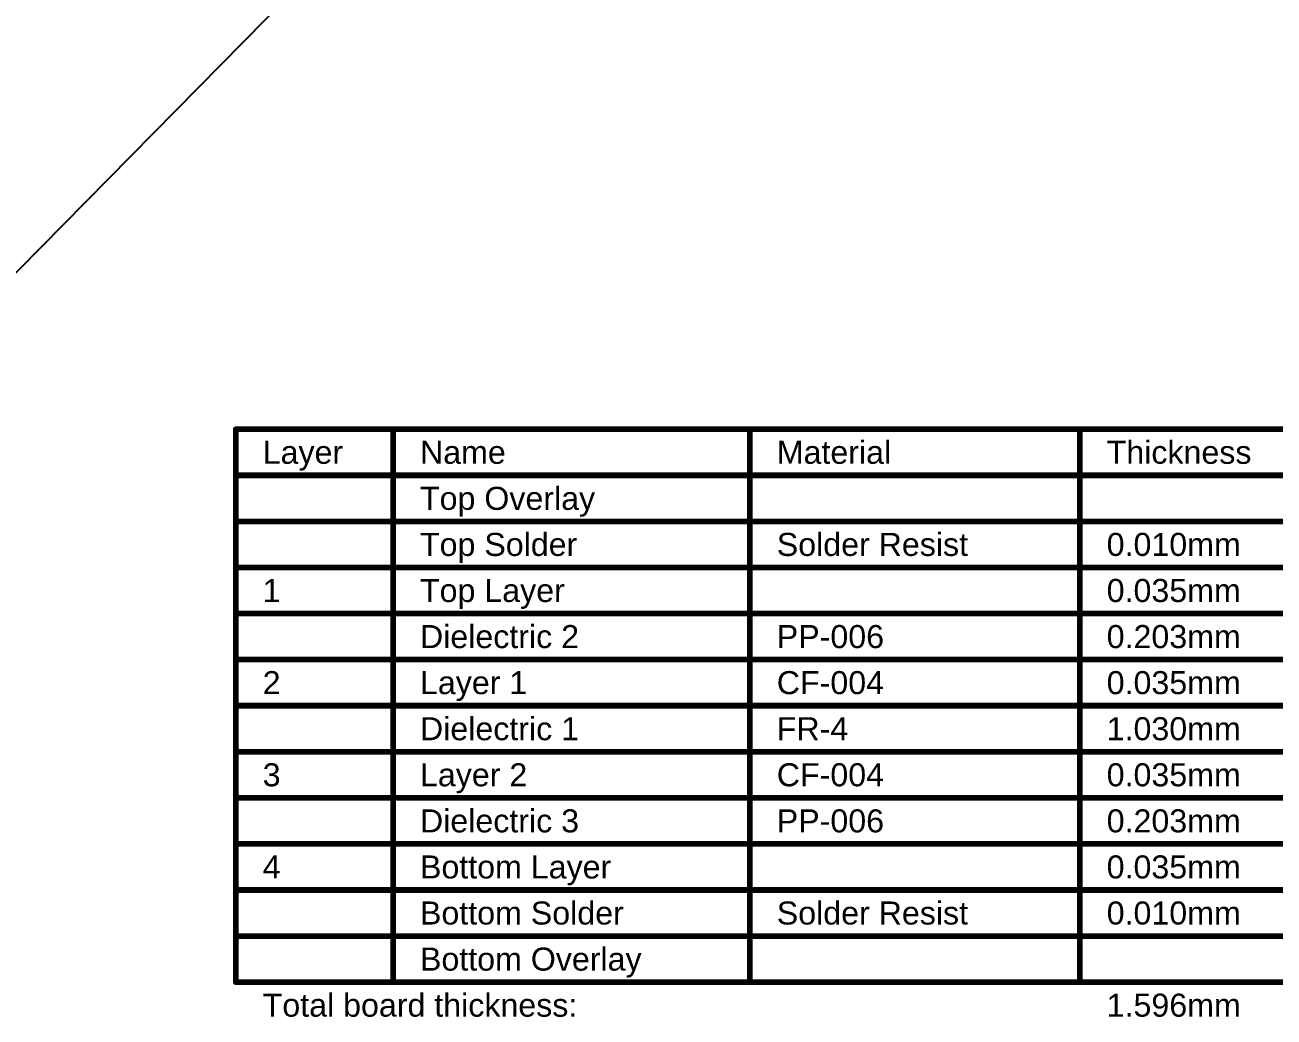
# Model space of a CAD drawing. Header units: inches. Extents: x -3 to 5259, y -3 to 5282.
# Drawn here: x 168.9 to 251.6, y 68.3 to 133.9 of the extents above; entities that cross this region are included whole.
import ezdxf

# ---------------------------------------------------------------- set-up
doc = ezdxf.new("R2010")
doc.units = ezdxf.units.IN
doc.layers.add('Fabrication', color=76, linetype='Continuous')
doc.layers.add('Top Solder', color=216, linetype='Continuous')
doc.styles.add('Arial', font='', dxfattribs={"height": 0.2})
doc.styles.get('Arial').set_extended_font_data('Arial')

# ---------------------------------------------------------------- blocks, each defined once
blk = doc.blocks.new('SON_8_5_6__166')
at = {"layer": 'Top Solder'}
blk.add_line((0.323, 2.338), (-5201.151, 5129.383), dxfattribs=at)

msp = doc.modelspace()

# ---------------------------------------------------------------- linework, layer by layer
at = {"layer": 'Fabrication'}
for points in [[(182.889, 70.612, 0.381, 0.381, 0), (182.889, 107.188, 0.381, 0.381, 0)], [(182.889, 107.188, 0.381, 0.381, 0), (298.174, 107.188, 0.381, 0.381, 0)], [(193.3, 70.612, 0.381, 0.381, 0), (193.3, 107.188, 0.381, 0.381, 0)], [(216.916, 70.612, 0.381, 0.381, 0), (216.916, 107.188, 0.381, 0.381, 0)], [(238.754, 70.612, 0.381, 0.381, 0), (238.754, 107.188, 0.381, 0.381, 0)], [(182.889, 104.14, 0.381, 0.381, 0), (298.174, 104.14, 0.381, 0.381, 0)], [(182.889, 101.092, 0.381, 0.381, 0), (193.3, 101.092, 0.381, 0.381, 0)], [(193.3, 101.092, 0.381, 0.381, 0), (216.916, 101.092, 0.381, 0.381, 0)], [(216.916, 101.092, 0.381, 0.381, 0), (238.754, 101.092, 0.381, 0.381, 0)], [(238.754, 101.092, 0.381, 0.381, 0), (255.26, 101.092, 0.381, 0.381, 0)], [(182.889, 98.044, 0.381, 0.381, 0), (193.3, 98.044, 0.381, 0.381, 0)], [(193.3, 98.044, 0.381, 0.381, 0), (216.916, 98.044, 0.381, 0.381, 0)], [(216.916, 98.044, 0.381, 0.381, 0), (238.754, 98.044, 0.381, 0.381, 0)], [(238.754, 98.044, 0.381, 0.381, 0), (255.26, 98.044, 0.381, 0.381, 0)], [(182.889, 94.996, 0.381, 0.381, 0), (193.3, 94.996, 0.381, 0.381, 0)], [(193.3, 94.996, 0.381, 0.381, 0), (216.916, 94.996, 0.381, 0.381, 0)], [(216.916, 94.996, 0.381, 0.381, 0), (238.754, 94.996, 0.381, 0.381, 0)], [(238.754, 94.996, 0.381, 0.381, 0), (255.26, 94.996, 0.381, 0.381, 0)], [(182.889, 91.948, 0.381, 0.381, 0), (193.3, 91.948, 0.381, 0.381, 0)], [(193.3, 91.948, 0.381, 0.381, 0), (216.916, 91.948, 0.381, 0.381, 0)], [(216.916, 91.948, 0.381, 0.381, 0), (238.754, 91.948, 0.381, 0.381, 0)], [(238.754, 91.948, 0.381, 0.381, 0), (255.26, 91.948, 0.381, 0.381, 0)], [(182.889, 88.9, 0.381, 0.381, 0), (193.3, 88.9, 0.381, 0.381, 0)], [(193.3, 88.9, 0.381, 0.381, 0), (216.916, 88.9, 0.381, 0.381, 0)], [(216.916, 88.9, 0.381, 0.381, 0), (238.754, 88.9, 0.381, 0.381, 0)], [(238.754, 88.9, 0.381, 0.381, 0), (255.26, 88.9, 0.381, 0.381, 0)], [(182.889, 85.852, 0.381, 0.381, 0), (193.3, 85.852, 0.381, 0.381, 0)], [(193.3, 85.852, 0.381, 0.381, 0), (216.916, 85.852, 0.381, 0.381, 0)], [(216.916, 85.852, 0.381, 0.381, 0), (238.754, 85.852, 0.381, 0.381, 0)], [(238.754, 85.852, 0.381, 0.381, 0), (255.26, 85.852, 0.381, 0.381, 0)], [(182.889, 82.804, 0.381, 0.381, 0), (193.3, 82.804, 0.381, 0.381, 0)], [(193.3, 82.804, 0.381, 0.381, 0), (216.916, 82.804, 0.381, 0.381, 0)], [(216.916, 82.804, 0.381, 0.381, 0), (238.754, 82.804, 0.381, 0.381, 0)], [(238.754, 82.804, 0.381, 0.381, 0), (255.26, 82.804, 0.381, 0.381, 0)], [(182.889, 79.756, 0.381, 0.381, 0), (193.3, 79.756, 0.381, 0.381, 0)], [(193.3, 79.756, 0.381, 0.381, 0), (216.916, 79.756, 0.381, 0.381, 0)], [(216.916, 79.756, 0.381, 0.381, 0), (238.754, 79.756, 0.381, 0.381, 0)], [(238.754, 79.756, 0.381, 0.381, 0), (255.26, 79.756, 0.381, 0.381, 0)], [(182.889, 76.708, 0.381, 0.381, 0), (193.3, 76.708, 0.381, 0.381, 0)], [(193.3, 76.708, 0.381, 0.381, 0), (216.916, 76.708, 0.381, 0.381, 0)], [(216.916, 76.708, 0.381, 0.381, 0), (238.754, 76.708, 0.381, 0.381, 0)], [(238.754, 76.708, 0.381, 0.381, 0), (255.26, 76.708, 0.381, 0.381, 0)], [(182.889, 73.66, 0.381, 0.381, 0), (193.3, 73.66, 0.381, 0.381, 0)], [(193.3, 73.66, 0.381, 0.381, 0), (216.916, 73.66, 0.381, 0.381, 0)], [(216.916, 73.66, 0.381, 0.381, 0), (238.754, 73.66, 0.381, 0.381, 0)], [(238.754, 73.66, 0.381, 0.381, 0), (255.26, 73.66, 0.381, 0.381, 0)], [(182.889, 70.612, 0.381, 0.381, 0), (193.3, 70.612, 0.381, 0.381, 0)], [(193.3, 70.612, 0.381, 0.381, 0), (216.916, 70.612, 0.381, 0.381, 0)], [(216.916, 70.612, 0.381, 0.381, 0), (238.754, 70.612, 0.381, 0.381, 0)], [(238.754, 70.612, 0.381, 0.381, 0), (255.26, 70.612, 0.381, 0.381, 0)]]:
    msp.add_lwpolyline(points, format="xyseb", dxfattribs=at)
for points in [[(182.793, 107.188, 0.191, 0.191, 1), (182.984, 107.188, 0.191, 0.191, 1)], [(182.793, 107.188, 0.191, 0.191, 1), (182.984, 107.188, 0.191, 0.191, 1)], [(193.205, 107.188, 0.191, 0.191, 1), (193.396, 107.188, 0.191, 0.191, 1)], [(216.821, 107.188, 0.191, 0.191, 1), (217.011, 107.188, 0.191, 0.191, 1)], [(238.659, 107.188, 0.191, 0.191, 1), (238.849, 107.188, 0.191, 0.191, 1)], [(182.793, 104.14, 0.191, 0.191, 1), (182.984, 104.14, 0.191, 0.191, 1)], [(182.793, 101.092, 0.191, 0.191, 1), (182.984, 101.092, 0.191, 0.191, 1)], [(193.205, 101.092, 0.191, 0.191, 1), (193.396, 101.092, 0.191, 0.191, 1)], [(193.205, 101.092, 0.191, 0.191, 1), (193.396, 101.092, 0.191, 0.191, 1)], [(216.821, 101.092, 0.191, 0.191, 1), (217.011, 101.092, 0.191, 0.191, 1)], [(216.821, 101.092, 0.191, 0.191, 1), (217.011, 101.092, 0.191, 0.191, 1)], [(238.659, 101.092, 0.191, 0.191, 1), (238.849, 101.092, 0.191, 0.191, 1)], [(238.659, 101.092, 0.191, 0.191, 1), (238.849, 101.092, 0.191, 0.191, 1)], [(182.793, 98.044, 0.191, 0.191, 1), (182.984, 98.044, 0.191, 0.191, 1)], [(193.205, 98.044, 0.191, 0.191, 1), (193.396, 98.044, 0.191, 0.191, 1)], [(193.205, 98.044, 0.191, 0.191, 1), (193.396, 98.044, 0.191, 0.191, 1)], [(216.821, 98.044, 0.191, 0.191, 1), (217.011, 98.044, 0.191, 0.191, 1)], [(216.821, 98.044, 0.191, 0.191, 1), (217.011, 98.044, 0.191, 0.191, 1)], [(238.659, 98.044, 0.191, 0.191, 1), (238.849, 98.044, 0.191, 0.191, 1)], [(238.659, 98.044, 0.191, 0.191, 1), (238.849, 98.044, 0.191, 0.191, 1)], [(182.793, 94.996, 0.191, 0.191, 1), (182.984, 94.996, 0.191, 0.191, 1)], [(193.205, 94.996, 0.191, 0.191, 1), (193.396, 94.996, 0.191, 0.191, 1)], [(193.205, 94.996, 0.191, 0.191, 1), (193.396, 94.996, 0.191, 0.191, 1)], [(216.821, 94.996, 0.191, 0.191, 1), (217.011, 94.996, 0.191, 0.191, 1)], [(216.821, 94.996, 0.191, 0.191, 1), (217.011, 94.996, 0.191, 0.191, 1)], [(238.659, 94.996, 0.191, 0.191, 1), (238.849, 94.996, 0.191, 0.191, 1)], [(238.659, 94.996, 0.191, 0.191, 1), (238.849, 94.996, 0.191, 0.191, 1)], [(182.793, 91.948, 0.191, 0.191, 1), (182.984, 91.948, 0.191, 0.191, 1)], [(193.205, 91.948, 0.191, 0.191, 1), (193.396, 91.948, 0.191, 0.191, 1)], [(193.205, 91.948, 0.191, 0.191, 1), (193.396, 91.948, 0.191, 0.191, 1)], [(216.821, 91.948, 0.191, 0.191, 1), (217.011, 91.948, 0.191, 0.191, 1)], [(216.821, 91.948, 0.191, 0.191, 1), (217.011, 91.948, 0.191, 0.191, 1)], [(238.659, 91.948, 0.191, 0.191, 1), (238.849, 91.948, 0.191, 0.191, 1)], [(238.659, 91.948, 0.191, 0.191, 1), (238.849, 91.948, 0.191, 0.191, 1)], [(182.793, 88.9, 0.191, 0.191, 1), (182.984, 88.9, 0.191, 0.191, 1)], [(193.205, 88.9, 0.191, 0.191, 1), (193.396, 88.9, 0.191, 0.191, 1)], [(193.205, 88.9, 0.191, 0.191, 1), (193.396, 88.9, 0.191, 0.191, 1)], [(216.821, 88.9, 0.191, 0.191, 1), (217.011, 88.9, 0.191, 0.191, 1)], [(216.821, 88.9, 0.191, 0.191, 1), (217.011, 88.9, 0.191, 0.191, 1)], [(238.659, 88.9, 0.191, 0.191, 1), (238.849, 88.9, 0.191, 0.191, 1)], [(238.659, 88.9, 0.191, 0.191, 1), (238.849, 88.9, 0.191, 0.191, 1)], [(182.793, 85.852, 0.191, 0.191, 1), (182.984, 85.852, 0.191, 0.191, 1)], [(193.205, 85.852, 0.191, 0.191, 1), (193.396, 85.852, 0.191, 0.191, 1)], [(193.205, 85.852, 0.191, 0.191, 1), (193.396, 85.852, 0.191, 0.191, 1)], [(216.821, 85.852, 0.191, 0.191, 1), (217.011, 85.852, 0.191, 0.191, 1)], [(216.821, 85.852, 0.191, 0.191, 1), (217.011, 85.852, 0.191, 0.191, 1)], [(238.659, 85.852, 0.191, 0.191, 1), (238.849, 85.852, 0.191, 0.191, 1)], [(238.659, 85.852, 0.191, 0.191, 1), (238.849, 85.852, 0.191, 0.191, 1)], [(182.793, 82.804, 0.191, 0.191, 1), (182.984, 82.804, 0.191, 0.191, 1)], [(193.205, 82.804, 0.191, 0.191, 1), (193.396, 82.804, 0.191, 0.191, 1)], [(193.205, 82.804, 0.191, 0.191, 1), (193.396, 82.804, 0.191, 0.191, 1)], [(216.821, 82.804, 0.191, 0.191, 1), (217.011, 82.804, 0.191, 0.191, 1)], [(216.821, 82.804, 0.191, 0.191, 1), (217.011, 82.804, 0.191, 0.191, 1)], [(238.659, 82.804, 0.191, 0.191, 1), (238.849, 82.804, 0.191, 0.191, 1)], [(238.659, 82.804, 0.191, 0.191, 1), (238.849, 82.804, 0.191, 0.191, 1)], [(182.793, 79.756, 0.191, 0.191, 1), (182.984, 79.756, 0.191, 0.191, 1)], [(193.205, 79.756, 0.191, 0.191, 1), (193.396, 79.756, 0.191, 0.191, 1)], [(193.205, 79.756, 0.191, 0.191, 1), (193.396, 79.756, 0.191, 0.191, 1)], [(216.821, 79.756, 0.191, 0.191, 1), (217.011, 79.756, 0.191, 0.191, 1)], [(216.821, 79.756, 0.191, 0.191, 1), (217.011, 79.756, 0.191, 0.191, 1)], [(238.659, 79.756, 0.191, 0.191, 1), (238.849, 79.756, 0.191, 0.191, 1)], [(238.659, 79.756, 0.191, 0.191, 1), (238.849, 79.756, 0.191, 0.191, 1)], [(182.793, 76.708, 0.191, 0.191, 1), (182.984, 76.708, 0.191, 0.191, 1)], [(193.205, 76.708, 0.191, 0.191, 1), (193.396, 76.708, 0.191, 0.191, 1)], [(193.205, 76.708, 0.191, 0.191, 1), (193.396, 76.708, 0.191, 0.191, 1)], [(216.821, 76.708, 0.191, 0.191, 1), (217.011, 76.708, 0.191, 0.191, 1)], [(216.821, 76.708, 0.191, 0.191, 1), (217.011, 76.708, 0.191, 0.191, 1)], [(238.659, 76.708, 0.191, 0.191, 1), (238.849, 76.708, 0.191, 0.191, 1)], [(238.659, 76.708, 0.191, 0.191, 1), (238.849, 76.708, 0.191, 0.191, 1)], [(182.793, 73.66, 0.191, 0.191, 1), (182.984, 73.66, 0.191, 0.191, 1)], [(193.205, 73.66, 0.191, 0.191, 1), (193.396, 73.66, 0.191, 0.191, 1)], [(193.205, 73.66, 0.191, 0.191, 1), (193.396, 73.66, 0.191, 0.191, 1)], [(216.821, 73.66, 0.191, 0.191, 1), (217.011, 73.66, 0.191, 0.191, 1)], [(216.821, 73.66, 0.191, 0.191, 1), (217.011, 73.66, 0.191, 0.191, 1)], [(238.659, 73.66, 0.191, 0.191, 1), (238.849, 73.66, 0.191, 0.191, 1)], [(238.659, 73.66, 0.191, 0.191, 1), (238.849, 73.66, 0.191, 0.191, 1)], [(182.793, 70.612, 0.191, 0.191, 1), (182.984, 70.612, 0.191, 0.191, 1)], [(182.793, 70.612, 0.191, 0.191, 1), (182.984, 70.612, 0.191, 0.191, 1)], [(193.205, 70.612, 0.191, 0.191, 1), (193.396, 70.612, 0.191, 0.191, 1)], [(193.205, 70.612, 0.191, 0.191, 1), (193.396, 70.612, 0.191, 0.191, 1)], [(193.205, 70.612, 0.191, 0.191, 1), (193.396, 70.612, 0.191, 0.191, 1)], [(216.821, 70.612, 0.191, 0.191, 1), (217.011, 70.612, 0.191, 0.191, 1)], [(216.821, 70.612, 0.191, 0.191, 1), (217.011, 70.612, 0.191, 0.191, 1)], [(216.821, 70.612, 0.191, 0.191, 1), (217.011, 70.612, 0.191, 0.191, 1)], [(238.659, 70.612, 0.191, 0.191, 1), (238.849, 70.612, 0.191, 0.191, 1)], [(238.659, 70.612, 0.191, 0.191, 1), (238.849, 70.612, 0.191, 0.191, 1)], [(238.659, 70.612, 0.191, 0.191, 1), (238.849, 70.612, 0.191, 0.191, 1)]]:
    msp.add_lwpolyline(points, format="xyseb", close=True, dxfattribs=at)

# ---------------------------------------------------------------- block references
at = {"rotation": 270}
msp.add_blockref('SON_8_5_6__166', (129.658, 81.005), dxfattribs=at)

# ---------------------------------------------------------------- texts
at = {"layer": 'Fabrication', "style": 'Arial'}
for s, p in [('Layer', (184.667, 104.902)), ('Name', (195.078, 104.902)), ('Material', (218.694, 104.902)), ('Thickness', (240.532, 104.902)), ('Top Overlay', (195.078, 101.854)), ('Top Solder', (195.078, 98.806)), ('Solder Resist', (218.694, 98.806)), ('0.010mm', (240.532, 98.806)), ('1', (184.667, 95.758)), ('Top Layer', (195.078, 95.758)), ('0.035mm', (240.532, 95.758)), ('Dielectric 2', (195.078, 92.71)), ('PP-006', (218.694, 92.71)), ('0.203mm', (240.532, 92.71)), ('2', (184.667, 89.662)), ('Layer 1', (195.078, 89.662)), ('CF-004', (218.694, 89.662)), ('0.035mm', (240.532, 89.662)), ('Dielectric 1', (195.078, 86.614)), ('FR-4', (218.694, 86.614)), ('1.030mm', (240.532, 86.614)), ('3', (184.667, 83.566)), ('Layer 2', (195.078, 83.566)), ('CF-004', (218.694, 83.566)), ('0.035mm', (240.532, 83.566)), ('Dielectric 3', (195.078, 80.518)), ('PP-006', (218.694, 80.518)), ('0.203mm', (240.532, 80.518)), ('4', (184.667, 77.47)), ('Bottom Layer', (195.078, 77.47)), ('0.035mm', (240.532, 77.47)), ('Bottom Solder', (195.078, 74.422)), ('Solder Resist', (218.694, 74.422)), ('0.010mm', (240.532, 74.422)), ('Bottom Overlay', (195.078, 71.374)), ('Total board thickness:', (184.667, 68.326)), ('1.596mm', (240.532, 68.326))]:
    msp.add_text(s, height=1.524, dxfattribs=at).set_placement(p)

doc.saveas('drawing.dxf')
